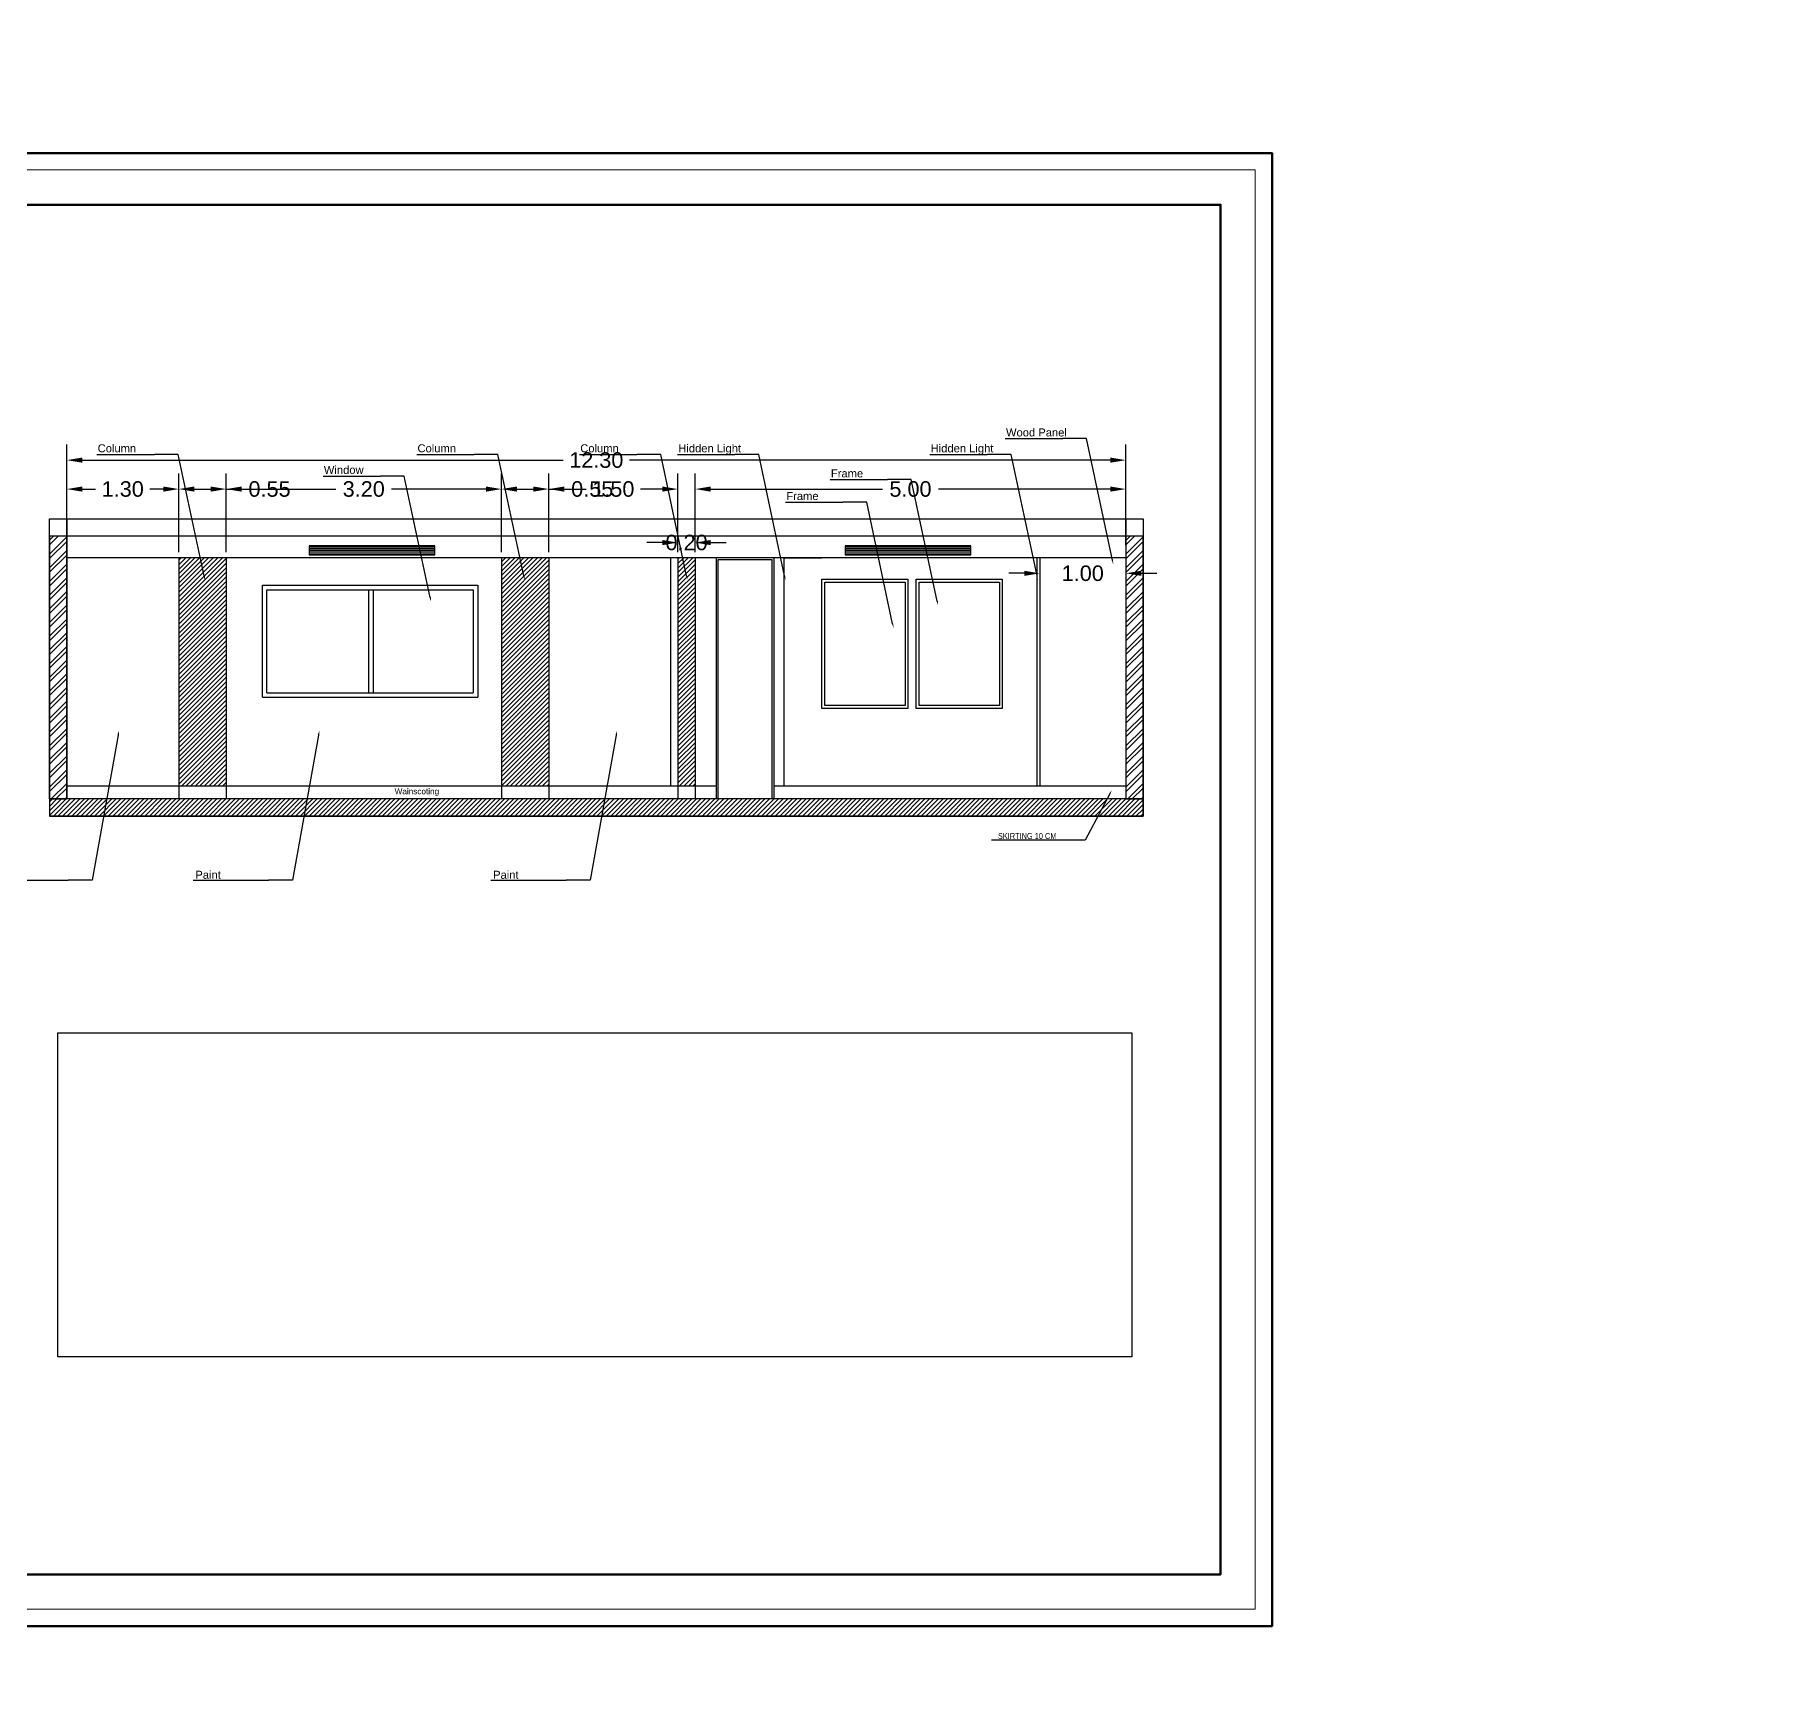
# Model space of a CAD drawing. Header units: inches. Extents: x -279 to 561, y -345 to 342.
# Drawn here: x -217.12 to -196.82, y -290.89 to -271.71 of the extents above; entities that cross this region are included whole.
import ezdxf
from ezdxf import colors
from ezdxf.entities.mleader import LeaderData, LeaderLine
from ezdxf.math import Vec2, Vec3

# ---------------------------------------------------------------- set-up
doc = ezdxf.new("R2010")
doc.units = ezdxf.units.IN
doc.header["$LTSCALE"] = 0.5
doc.header["$MEASUREMENT"] = 0
doc.layers.add('.', color=14, linetype='Continuous', lineweight=9)
doc.layers.add('G-ANNO-HLIN', color=5, linetype='Continuous', lineweight=50)
for name, color, linetype in [('CADER', 7, 'Continuous'), ('model', 250, 'Continuous'), ('S-DIM', 7, 'Continuous'), ('TEXT', 3, 'Continuous')]:
    doc.layers.add(name, color=color, linetype=linetype)
doc.styles.get("Standard").update_dxf_attribs({"font": 'arial.ttf'})
doc.dimstyles.get("Standard").update_dxf_attribs({"dimtxt": 0.18, "dimasz": 0.18, "dimexe": 0.18, "dimexo": 0.0625, "dimgap": 0.09, "dimtad": 0, "dimtih": 1, "dimtoh": 1, "dimzin": 0, "dimdsep": 46, "dimtxsty": 'Standard', "dimcen": 0.09, "dimadec": 0, "dimazin": 0, "dimtfac": 1, "dimtofl": 0, "dimtmove": 0, "dimatfit": 3, "dimfxl": 1, "dimtolj": 1, "dimtzin": 0, "dimarcsym": 0})
picture_1 = doc.add_image_def('image41.jpg', size_in_pixel=(3840, 1158))
pattern_1 = [(45, (-0.03499, 1.773815), (-0.0265165043, 0.0265165043), [])]

# ---------------------------------------------------------------- blocks, each defined once
blk = doc.blocks.new('*D875')
at = {"layer": 'Defpoints', "color": 0, "transparency": 16777216}
for p in [(-204.452, -276.647), (-216.748, -277.33), (-204.452, -277.33)]:
    blk.add_point(p, dxfattribs=at)
at = {"layer": 'model', "color": 0, "lineweight": -2, "transparency": 16777216}
for p, q in [((-216.748, -277.267), (-216.748, -276.467)), ((-204.452, -277.267), (-204.452, -276.467)), ((-216.568, -276.647), (-210.985, -276.647)), ((-204.632, -276.647), (-210.215, -276.647))]:
    blk.add_line(p, q, dxfattribs=at)
at = {"layer": 'model', "color": 0, "transparency": 16777216}
for points in [[(-216.568, -276.617), (-216.568, -276.677), (-216.748, -276.647)], [(-204.632, -276.617), (-204.632, -276.677), (-204.452, -276.647)]]:
    blk.add_solid(points, dxfattribs=at)
at = {"layer": 'model', "color": 0, "transparency": 16777216, "insert": (-210.6, -276.647), "char_height": 0.18, "attachment_point": 5}
blk.add_mtext('\\A1;12.30', dxfattribs=at)
blk = doc.blocks.new('*D877')
at = {"layer": 'Defpoints', "color": 0, "transparency": 16777216}
for p in [(-209.652, -277.604), (-209.652, -277.78), (-209.452, -277.78)]:
    blk.add_point(p, dxfattribs=at)
at = {"layer": 'model', "color": 0, "lineweight": -2, "transparency": 16777216}
for p, q in [((-209.652, -277.717), (-209.652, -277.424)), ((-209.452, -277.717), (-209.452, -277.424)), ((-209.832, -277.604), (-210.012, -277.604)), ((-209.272, -277.604), (-209.092, -277.604))]:
    blk.add_line(p, q, dxfattribs=at)
at = {"layer": 'model', "color": 0, "transparency": 16777216}
for points in [[(-209.832, -277.574), (-209.832, -277.634), (-209.652, -277.604)], [(-209.272, -277.574), (-209.272, -277.634), (-209.452, -277.604)]]:
    blk.add_solid(points, dxfattribs=at)
at = {"layer": 'model', "color": 0, "transparency": 16777216, "insert": (-209.552, -277.604), "char_height": 0.18, "attachment_point": 5}
blk.add_mtext('\\A1;0.20', dxfattribs=at)
blk = doc.blocks.new('*D874')
at = {"layer": 'Defpoints', "color": 0, "transparency": 16777216}
for p in [(-215.448, -276.983), (-216.748, -277.698), (-215.448, -277.698)]:
    blk.add_point(p, dxfattribs=at)
at = {"layer": 'model', "color": 0, "lineweight": -2, "transparency": 16777216}
for p, q in [((-216.748, -277.636), (-216.748, -276.803)), ((-215.448, -277.636), (-215.448, -276.803)), ((-216.568, -276.983), (-216.413, -276.983)), ((-215.628, -276.983), (-215.783, -276.983))]:
    blk.add_line(p, q, dxfattribs=at)
at = {"layer": 'model', "color": 0, "transparency": 16777216}
for points in [[(-216.568, -276.953), (-216.568, -277.013), (-216.748, -276.983)], [(-215.628, -276.953), (-215.628, -277.013), (-215.448, -276.983)]]:
    blk.add_solid(points, dxfattribs=at)
at = {"layer": 'model', "color": 0, "transparency": 16777216, "insert": (-216.098, -276.983), "char_height": 0.18, "attachment_point": 5}
blk.add_mtext('\\A1;1.30', dxfattribs=at)
blk = doc.blocks.new('*D878')
at = {"layer": 'Defpoints', "color": 0, "transparency": 16777216}
for p in [(-214.898, -276.983), (-215.448, -277.78), (-214.898, -277.78)]:
    blk.add_point(p, dxfattribs=at)
at = {"layer": 'model', "color": 0, "lineweight": -2, "transparency": 16777216}
for p, q in [((-215.448, -277.717), (-215.448, -276.803)), ((-214.898, -277.717), (-214.898, -276.803)), ((-215.268, -276.983), (-215.078, -276.983)), ((-214.898, -276.983), (-214.718, -276.983))]:
    blk.add_line(p, q, dxfattribs=at)
at = {"layer": 'model', "color": 0, "transparency": 16777216}
for points in [[(-215.268, -276.953), (-215.268, -277.013), (-215.448, -276.983)], [(-215.078, -276.953), (-215.078, -277.013), (-214.898, -276.983)]]:
    blk.add_solid(points, dxfattribs=at)
at = {"layer": 'model', "color": 0, "transparency": 16777216, "insert": (-214.394, -276.983), "char_height": 0.18, "attachment_point": 5}
blk.add_mtext('\\A1;0.55', dxfattribs=at)
blk = doc.blocks.new('*D879')
at = {"layer": 'Defpoints', "color": 0, "transparency": 16777216}
for p in [(-211.702, -276.983), (-214.898, -277.78), (-211.702, -277.78)]:
    blk.add_point(p, dxfattribs=at)
at = {"layer": 'model', "color": 0, "lineweight": -2, "transparency": 16777216}
for p, q in [((-214.898, -277.717), (-214.898, -276.803)), ((-211.702, -277.717), (-211.702, -276.803)), ((-214.718, -276.983), (-213.623, -276.983)), ((-211.882, -276.983), (-212.977, -276.983))]:
    blk.add_line(p, q, dxfattribs=at)
at = {"layer": 'model', "color": 0, "transparency": 16777216}
for points in [[(-214.718, -276.953), (-214.718, -277.013), (-214.898, -276.983)], [(-211.882, -276.953), (-211.882, -277.013), (-211.702, -276.983)]]:
    blk.add_solid(points, dxfattribs=at)
at = {"layer": 'model', "color": 0, "transparency": 16777216, "insert": (-213.3, -276.983), "char_height": 0.18, "attachment_point": 5}
blk.add_mtext('\\A1;3.20', dxfattribs=at)
blk = doc.blocks.new('*D880')
at = {"layer": 'Defpoints', "color": 0, "transparency": 16777216}
for p in [(-211.152, -276.983), (-211.702, -277.78), (-211.152, -277.78)]:
    blk.add_point(p, dxfattribs=at)
at = {"layer": 'model', "color": 0, "lineweight": -2, "transparency": 16777216}
for p, q in [((-211.702, -277.717), (-211.702, -276.803)), ((-211.152, -277.717), (-211.152, -276.803)), ((-211.522, -276.983), (-211.332, -276.983)), ((-211.152, -276.983), (-210.972, -276.983))]:
    blk.add_line(p, q, dxfattribs=at)
at = {"layer": 'model', "color": 0, "transparency": 16777216}
for points in [[(-211.522, -276.953), (-211.522, -277.013), (-211.702, -276.983)], [(-211.332, -276.953), (-211.332, -277.013), (-211.152, -276.983)]]:
    blk.add_solid(points, dxfattribs=at)
at = {"layer": 'model', "color": 0, "transparency": 16777216, "insert": (-210.647, -276.983), "char_height": 0.18, "attachment_point": 5}
blk.add_mtext('\\A1;0.55', dxfattribs=at)
blk = doc.blocks.new('*D881')
at = {"layer": 'Defpoints', "color": 0, "transparency": 16777216}
for p in [(-209.652, -276.983), (-211.152, -277.78), (-209.652, -277.78)]:
    blk.add_point(p, dxfattribs=at)
at = {"layer": 'model', "color": 0, "lineweight": -2, "transparency": 16777216}
for p, q in [((-211.152, -277.717), (-211.152, -276.803)), ((-209.652, -277.717), (-209.652, -276.803)), ((-210.972, -276.983), (-210.717, -276.983)), ((-209.832, -276.983), (-210.087, -276.983))]:
    blk.add_line(p, q, dxfattribs=at)
at = {"layer": 'model', "color": 0, "transparency": 16777216}
for points in [[(-210.972, -276.953), (-210.972, -277.013), (-211.152, -276.983)], [(-209.832, -276.953), (-209.832, -277.013), (-209.652, -276.983)]]:
    blk.add_solid(points, dxfattribs=at)
at = {"layer": 'model', "color": 0, "transparency": 16777216, "insert": (-210.402, -276.983), "char_height": 0.18, "attachment_point": 5}
blk.add_mtext('\\A1;1.50', dxfattribs=at)
blk = doc.blocks.new('*D882')
at = {"layer": 'Defpoints', "color": 0, "transparency": 16777216}
for p in [(-204.452, -276.983), (-209.452, -277.78), (-204.452, -277.698)]:
    blk.add_point(p, dxfattribs=at)
at = {"layer": 'model', "color": 0, "lineweight": -2, "transparency": 16777216}
for p, q in [((-209.452, -277.717), (-209.452, -276.803)), ((-204.452, -277.636), (-204.452, -276.803)), ((-209.272, -276.983), (-207.275, -276.983)), ((-204.632, -276.983), (-206.628, -276.983))]:
    blk.add_line(p, q, dxfattribs=at)
at = {"layer": 'model', "color": 0, "transparency": 16777216}
for points in [[(-209.272, -276.953), (-209.272, -277.013), (-209.452, -276.983)], [(-204.632, -276.953), (-204.632, -277.013), (-204.452, -276.983)]]:
    blk.add_solid(points, dxfattribs=at)
at = {"layer": 'model', "color": 0, "transparency": 16777216, "insert": (-206.952, -276.983), "char_height": 0.18, "attachment_point": 5}
blk.add_mtext('\\A1;5.00', dxfattribs=at)
blk = doc.blocks.new('*D883')
at = {"layer": 'Defpoints', "color": 0, "transparency": 16777216}
for p in [(-205.452, -277.78), (-204.452, -277.78), (-205.452, -277.961)]:
    blk.add_point(p, dxfattribs=at)
at = {"layer": 'model', "color": 0, "lineweight": -2, "transparency": 16777216}
for p, q in [((-205.452, -277.842), (-205.452, -278.141)), ((-204.452, -277.842), (-204.452, -278.141)), ((-205.632, -277.961), (-205.812, -277.961)), ((-204.272, -277.961), (-204.092, -277.961))]:
    blk.add_line(p, q, dxfattribs=at)
at = {"layer": 'model', "color": 0, "transparency": 16777216}
for points in [[(-205.632, -277.931), (-205.632, -277.991), (-205.452, -277.961)], [(-204.272, -277.931), (-204.272, -277.991), (-204.452, -277.961)]]:
    blk.add_solid(points, dxfattribs=at)
at = {"layer": 'model', "color": 0, "transparency": 16777216, "insert": (-204.952, -277.961), "char_height": 0.18, "attachment_point": 5}
blk.add_mtext('\\A1;1.00', dxfattribs=at)
blk = doc.blocks.new('*D1071')
at = {"color": 0, "linetype": 'ByBlock', "lineweight": -2, "transparency": 16777216}
for p, q in [((558.652, 342.279), (558.652, 342.473)), ((560.652, 342.279), (560.652, 342.473)), ((558.832, 342.293), (559.172, 342.293)), ((560.472, 342.293), (560.132, 342.293))]:
    blk.add_line(p, q, dxfattribs=at)
at = {"color": 0, "linetype": 'ByBlock', "transparency": 16777216}
for points in [[(558.832, 342.323), (558.832, 342.263), (558.652, 342.293)], [(560.472, 342.323), (560.472, 342.263), (560.652, 342.293)]]:
    blk.add_solid(points, dxfattribs=at)
at = {"layer": 'Defpoints', "color": 0, "linetype": 'ByBlock', "transparency": 16777216}
for p in [(558.652, 342.216), (560.652, 342.293), (560.652, 342.216)]:
    blk.add_point(p, dxfattribs=at)
at = {"layer": 'Defpoints', "color": 0, "ltscale": 0.5, "transparency": 16777216}
for p in [(-209.5, -305.36), (-209.5, -305.81), (-209.5, -305.81)]:
    blk.add_point(p, dxfattribs=at)
at = {"layer": 'S-DIM', "color": 0, "lineweight": -2, "ltscale": 0.5, "transparency": 16777216}
for p, q in [((-209.5, -305.18), (-209.5, -305)), ((-209.563, -305.36), (-209.68, -305.36)), ((-209.563, -305.81), (-209.68, -305.81)), ((-209.5, -305.99), (-209.5, -306.17))]:
    blk.add_line(p, q, dxfattribs=at)
at = {"layer": 'S-DIM', "color": 0, "ltscale": 0.5, "transparency": 16777216}
for points in [[(-209.53, -305.18), (-209.47, -305.18), (-209.5, -305.36)], [(-209.53, -305.99), (-209.47, -305.99), (-209.5, -305.81)]]:
    blk.add_solid(points, dxfattribs=at)
at = {"color": 0, "linetype": 'ByBlock', "transparency": 16777216, "insert": (559.652, 342.293), "char_height": 0.18, "attachment_point": 5}
blk.add_mtext('\\A1;2.0000', dxfattribs=at)
at = {"layer": 'S-DIM', "color": 0, "ltscale": 0.5, "transparency": 16777216, "insert": (-209.5, -305.585), "char_height": 0.18, "attachment_point": 5}
blk.add_mtext('\\A1;0.45', dxfattribs=at)

msp = doc.modelspace()

# ---------------------------------------------------------------- hatches: boundary and pattern name
at = {"layer": '.'}
h = msp.add_hatch(dxfattribs=at)
h.set_pattern_fill('ANSI31', color=0, scale=0.3)
h.set_pattern_definition(pattern_1)
h.paths.add_polyline_path([(-225.73, -277.33), (-225.687, -277.53), (-219.518, -277.53), (-219.561, -277.33)])
h.paths.add_polyline_path([(-218.379, -277.53), (-218.422, -277.33), (-219.561, -277.33), (-219.518, -277.53)])
h.paths.add_polyline_path([(-218.422, -277.33), (-218.379, -277.53), (-218.059, -277.53), (-218.059, -277.33)])
h.paths.add_polyline_path([(-225.687, -277.53), (-225.73, -277.33), (-226.059, -277.33), (-226.259, -277.33), (-226.259, -277.53), (-226.059, -277.53)])
h.paths.add_polyline_path([(-226.259, -280.58), (-226.259, -280.78), (-226.059, -280.78), (-221.796, -280.78), (-221.754, -280.58)])
h.paths.add_polyline_path([(-220.636, -280.78), (-220.593, -280.58), (-221.754, -280.58), (-221.796, -280.78)])
h.paths.add_polyline_path([(-220.593, -280.58), (-220.636, -280.78), (-218.315, -280.78), (-218.207, -280.58)])
h.paths.add_polyline_path([(-218.059, -280.78), (-218.059, -280.58), (-218.207, -280.58), (-218.315, -280.78)])
h.paths.add_polyline_path([(-224.438, -280.692), (-223.859, -280.692), (-223.859, -280.321), (-224.438, -280.321)], flags=9)
h.paths.add_polyline_path([(-222.348, -276.998), (-221.769, -276.998), (-221.769, -276.627), (-222.348, -276.627)], flags=9)
h.paths.add_polyline_path([(-224.498, -280.272), (-223.919, -280.272), (-223.919, -279.901), (-224.498, -279.901)], flags=9)
h.paths.add_polyline_path([(-219.339, -278.771), (-218.76, -278.771), (-218.76, -278.4), (-219.339, -278.4)], flags=9)
h.paths.add_polyline_path([(-219.099, -279.117), (-218.519, -279.117), (-218.519, -278.746), (-219.099, -278.746)], flags=9)
h.paths.add_polyline_path([(-223.861, -277.177), (-223.281, -277.177), (-223.281, -276.806), (-223.861, -276.806)], flags=9)
h.paths.add_polyline_path([(-225.757, -277.333), (-225.177, -277.333), (-225.177, -276.963), (-225.757, -276.963)], flags=9)
h.paths.add_polyline_path([(-222.504, -279.167), (-221.925, -279.167), (-221.925, -278.796), (-222.504, -278.796)], flags=9)
h.paths.add_polyline_path([(-223.711, -280.042), (-223.131, -280.042), (-223.131, -279.671), (-223.711, -279.671)], flags=9)
h.paths.add_polyline_path([(-226.252, -278.563), (-225.672, -278.563), (-225.672, -278.193), (-226.252, -278.193)], flags=9)
h.paths.add_polyline_path([(-224.06, -278.873), (-223.48, -278.873), (-223.48, -278.502), (-224.06, -278.502)], flags=9)
h.paths.add_polyline_path([(-223.415, -279.184), (-222.835, -279.184), (-222.835, -278.814), (-223.415, -278.814)], flags=9)
h.paths.add_polyline_path([(-222.876, -278.597), (-222.296, -278.597), (-222.296, -278.226), (-222.876, -278.226)], flags=9)
h.paths.add_polyline_path([(-223.784, -278.09), (-223.204, -278.09), (-223.204, -277.719), (-223.784, -277.719)], flags=9)
h.paths.add_polyline_path([(-226.148, -278.95), (-225.568, -278.95), (-225.568, -278.579), (-226.148, -278.579)], flags=9)
h.paths.add_polyline_path([(-219.277, -277.337), (-218.697, -277.337), (-218.697, -276.966), (-219.277, -276.966)], flags=9)
h.paths.add_polyline_path([(-220.789, -277.337), (-220.21, -277.337), (-220.21, -276.966), (-220.789, -276.966)], flags=9)
h.paths.add_polyline_path([(-223.261, -277.333), (-222.682, -277.333), (-222.682, -276.963), (-223.261, -276.963)], flags=9)
h.paths.add_polyline_path([(-219.86, -277.178), (-219.281, -277.178), (-219.281, -276.807), (-219.86, -276.807)], flags=9)
h.paths.add_polyline_path([(-225.502, -278.146), (-224.922, -278.146), (-224.922, -277.775), (-225.502, -277.775)], flags=9)
h.paths.add_polyline_path([(-210.967, -276.834), (-210.248, -276.834), (-210.248, -276.463), (-210.967, -276.463)], flags=9)
h.paths.add_polyline_path([(-209.84, -277.791), (-209.261, -277.791), (-209.261, -277.42), (-209.84, -277.42)], flags=9)
h.paths.add_polyline_path([(-216.396, -277.17), (-215.816, -277.17), (-215.816, -276.799), (-216.396, -276.799)], flags=9)
h.paths.add_polyline_path([(-214.684, -277.17), (-214.104, -277.17), (-214.104, -276.799), (-214.684, -276.799)], flags=9)
h.paths.add_polyline_path([(-213.589, -277.17), (-213.01, -277.17), (-213.01, -276.799), (-213.589, -276.799)], flags=9)
h.paths.add_polyline_path([(-210.937, -277.17), (-210.358, -277.17), (-210.358, -276.799), (-210.937, -276.799)], flags=9)
h.paths.add_polyline_path([(-210.699, -277.17), (-210.12, -277.17), (-210.12, -276.799), (-210.699, -276.799)], flags=9)
h.paths.add_polyline_path([(-207.91, -276.898), (-207.489, -276.898), (-207.489, -276.707), (-207.91, -276.707)], flags=9)
h.paths.add_polyline_path([(-215.29, -276.607), (-214.948, -276.607), (-214.948, -276.415), (-215.29, -276.415)], flags=9)
h.paths.add_polyline_path([(-211.832, -281.557), (-211.489, -281.557), (-211.489, -281.366), (-211.832, -281.366)], flags=9)
h.paths.add_polyline_path([(-209.682, -276.607), (-208.906, -276.607), (-208.906, -276.415), (-209.682, -276.415)], flags=9)
h.paths.add_polyline_path([(-206.752, -276.607), (-205.977, -276.607), (-205.977, -276.415), (-206.752, -276.415)], flags=9)
h.paths.add_polyline_path([(-205.868, -276.422), (-205.115, -276.422), (-205.115, -276.231), (-205.868, -276.231)], flags=9)
h.paths.add_polyline_path([(-216.422, -276.607), (-216.08, -276.607), (-216.08, -276.415), (-216.422, -276.415)], flags=9)
h.paths.add_polyline_path([(-219.536, -276.666), (-219.093, -276.666), (-219.093, -276.474), (-219.536, -276.474)], flags=9)
h.paths.add_polyline_path([(-226.85, -276.639), (-226.407, -276.639), (-226.407, -276.447), (-226.85, -276.447)], flags=9)
h.paths.add_polyline_path([(-221.782, -281.662), (-221.009, -281.662), (-221.009, -281.508), (-221.782, -281.508)], flags=9)
h.paths.add_polyline_path([(-220.626, -276.898), (-220.205, -276.898), (-220.205, -276.707), (-220.626, -276.707)], flags=9)
h.paths.add_polyline_path([(-222.917, -281.534), (-222.208, -281.534), (-222.208, -281.38), (-222.917, -281.38)], flags=9)
h.paths.add_polyline_path([(-224.047, -280.563), (-223.497, -280.563), (-223.497, -280.423), (-224.047, -280.423)], flags=9)
h.paths.add_polyline_path([(-224.148, -279.1), (-223.481, -279.1), (-223.481, -278.908), (-224.148, -278.908)], flags=9)
h = msp.add_hatch(dxfattribs=at)
h.set_pattern_fill('ANSI32', color=0, scale=0.3)
h.set_pattern_definition([(45, (-12.53192, 1.77382), (-0.079549513, 0.079549513), []), (45, (-12.47889, 1.77382), (-0.079549513, 0.079549513), [])])
h.paths.add_polyline_path([(-216.748, -277.53), (-216.948, -277.53), (-216.948, -280.58), (-216.748, -280.58)])
h = msp.add_hatch(dxfattribs=at)
h.set_pattern_fill('ANSI32', color=0, scale=0.3)
h.set_pattern_definition([(45, (-0.03499, 1.77382), (-0.079549513, 0.079549513), []), (45, (0.01804, 1.77382), (-0.079549513, 0.079549513), [])])
h.paths.add_polyline_path([(-204.252, -277.53), (-204.452, -277.53), (-204.452, -280.58), (-204.252, -280.58)])
at = {"layer": '.', "true_color": 0xcd6928}
h = msp.add_hatch(dxfattribs=at)
h.set_pattern_fill('ANSI31', color=32, scale=0.3)
h.set_pattern_definition(pattern_1)
h.paths.add_polyline_path([(-209.452, -277.78), (-209.652, -277.78), (-209.652, -280.43), (-209.452, -280.43)])
h.paths.add_polyline_path([(-211.152, -277.78), (-211.702, -277.78), (-211.702, -280.43), (-211.152, -280.43)])
h.paths.add_polyline_path([(-214.898, -277.78), (-215.448, -277.78), (-215.448, -280.43), (-214.898, -280.43)])
at = {"layer": '.'}
h = msp.add_hatch(dxfattribs=at)
h.set_pattern_fill('ANSI31', color=0, scale=0.3)
h.set_pattern_definition([(45, (-0.03499, 2.485167), (-0.0265165043, 0.0265165043), [])])
h.paths.add_polyline_path([(-216.948, -280.58), (-216.948, -280.78), (-204.252, -280.78), (-204.252, -280.58)])

# ---------------------------------------------------------------- linework, layer by layer
for p, q in [((-216.948, -277.53), (-216.948, -277.33)), ((-216.948, -277.33), (-216.748, -277.33)), ((-216.748, -277.33), (-216.748, -280.58)), ((-216.748, -277.33), (-204.252, -277.33)), ((-216.748, -277.33), (-216.748, -280.58)), ((-216.748, -277.33), (-212.452, -277.33)), ((-204.452, -277.33), (-204.452, -280.58)), ((-204.252, -277.33), (-204.252, -280.58)), ((-216.948, -280.58), (-216.948, -277.53)), ((-204.452, -277.53), (-216.748, -277.53)), ((-211.748, -277.78), (-216.748, -277.78)), ((-215.448, -277.78), (-215.448, -280.58)), ((-214.898, -277.78), (-214.898, -280.58)), ((-213.932, -277.653), (-212.474, -277.653)), ((-213.932, -277.673), (-212.474, -277.673)), ((-213.932, -277.693), (-212.474, -277.693)), ((-213.932, -277.713), (-212.474, -277.713)), ((-213.932, -277.713), (-212.474, -277.713)), ((-213.932, -277.733), (-212.474, -277.733)), ((-213.932, -277.733), (-212.474, -277.733)), ((-204.452, -277.78), (-211.748, -277.78)), ((-211.702, -277.78), (-211.702, -280.58)), ((-211.152, -277.78), (-211.152, -280.58)), ((-209.737, -277.78), (-209.737, -280.43)), ((-209.652, -277.78), (-209.652, -280.58)), ((-209.452, -277.78), (-209.452, -280.58)), ((-209.203, -280.58), (-209.203, -277.78)), ((-209.183, -280.58), (-209.183, -277.8)), ((-209.183, -277.8), (-208.556, -277.8)), ((-208.556, -280.58), (-208.556, -277.8)), ((-208.536, -280.58), (-208.536, -277.78)), ((-208.423, -277.78), (-208.423, -280.43)), ((-208.423, -277.78), (-207.981, -277.78)), ((-207.71, -277.653), (-206.252, -277.653)), ((-207.71, -277.673), (-206.252, -277.673)), ((-207.71, -277.693), (-206.252, -277.693)), ((-207.71, -277.713), (-206.252, -277.713)), ((-207.71, -277.713), (-206.252, -277.713)), ((-207.71, -277.733), (-206.252, -277.733)), ((-207.71, -277.733), (-206.252, -277.733)), ((-205.485, -277.78), (-205.485, -280.43)), ((-205.452, -277.78), (-205.452, -280.43)), ((-214.477, -279.4), (-214.477, -278.1)), ((-214.477, -278.1), (-211.977, -278.1)), ((-214.426, -279.349), (-214.426, -278.151)), ((-214.426, -278.151), (-212.028, -278.151)), ((-213.243, -278.151), (-213.243, -279.349)), ((-213.192, -278.151), (-213.192, -279.349)), ((-212.028, -278.151), (-212.028, -279.349)), ((-211.977, -278.1), (-211.977, -279.4)), ((-214.477, -279.4), (-211.977, -279.4)), ((-214.426, -279.349), (-212.028, -279.349)), ((-211.977, -279.379), (-211.977, -279.4)), ((-215.448, -280.43), (-216.748, -280.43)), ((-211.152, -280.43), (-215.448, -280.43)), ((-209.452, -280.43), (-211.152, -280.43)), ((-209.203, -280.43), (-209.452, -280.43)), ((-204.452, -280.43), (-208.536, -280.43)), ((-204.252, -280.58), (-216.948, -280.58)), ((-216.948, -280.58), (-216.948, -280.78)), ((-204.252, -280.58), (-204.252, -280.78)), ((-204.452, -280.78), (-216.948, -280.78)), ((-216.948, -280.78), (-216.748, -280.78)), ((-204.252, -280.78), (-204.452, -280.78))]:
    msp.add_line(p, q)
for points in [[(-216.748, -277.53), (-216.948, -277.53), (-216.948, -280.58), (-216.748, -280.58)], [(-212.474, -277.64), (-213.932, -277.64), (-213.932, -277.746), (-212.474, -277.746)], [(-206.252, -277.64), (-207.71, -277.64), (-207.71, -277.746), (-206.252, -277.746)], [(-204.252, -277.53), (-204.452, -277.53), (-204.452, -280.58), (-204.252, -280.58)], [(-207.981, -279.529), (-207.981, -278.029), (-206.981, -278.029), (-206.981, -279.529)], [(-206.886, -279.529), (-206.886, -278.029), (-205.886, -278.029), (-205.886, -279.529)], [(-207.948, -279.496), (-207.948, -278.062), (-207.015, -278.062), (-207.015, -279.496)], [(-206.853, -279.496), (-206.853, -278.062), (-205.92, -278.062), (-205.92, -279.496)], [(-216.948, -280.78), (-204.252, -280.78), (-204.252, -280.58), (-216.948, -280.58)]]:
    msp.add_lwpolyline(points, close=True)
at = {"layer": 'CADER', "lineweight": 18}
for points in [[(-228.456, -273.082), (-202.753, -273.082), (-202.753, -290.181), (-228.456, -290.181)], [(-228.26, -273.278), (-202.949, -273.278), (-202.949, -289.985), (-228.26, -289.985)]]:
    msp.add_lwpolyline(points, close=True, dxfattribs=at)
at = {"layer": 'G-ANNO-HLIN', "color": 0}
for points in [[(-228.456, -273.082), (-202.753, -273.082), (-202.753, -290.181), (-228.456, -290.181)], [(-227.856, -273.682), (-203.352, -273.682), (-203.352, -289.582), (-227.856, -289.582)]]:
    msp.add_lwpolyline(points, close=True, dxfattribs=at)
at = {"layer": 'TEXT', "color": 7, "linetype": 'ByBlock', "lineweight": -2, "ltscale": 8e-05}
for p, q in [((-204.91, -276.397), (-205.185, -276.397)), ((-215.455, -276.581), (-215.731, -276.581)), ((-211.742, -276.581), (-212.018, -276.581)), ((-209.852, -276.581), (-210.128, -276.581)), ((-208.714, -276.581), (-208.99, -276.581)), ((-205.784, -276.581), (-206.06, -276.581)), ((-212.829, -276.832), (-213.105, -276.832)), ((-206.943, -276.873), (-207.218, -276.873)), ((-207.46, -277.136), (-207.736, -277.136)), ((-216.454, -281.522), (-216.73, -281.522)), ((-214.128, -281.522), (-214.404, -281.522)), ((-210.672, -281.522), (-210.948, -281.522))]:
    msp.add_line(p, q, dxfattribs=at)
for points in [[(-205.853, -276.397), (-205.185, -276.397)], [(-204.608, -277.807), (-204.91, -276.397)], [(-216.398, -276.581), (-215.731, -276.581)], [(-215.154, -277.991), (-215.455, -276.581)], [(-212.685, -276.581), (-212.018, -276.581)], [(-211.44, -277.991), (-211.742, -276.581)], [(-210.796, -276.581), (-210.128, -276.581)], [(-209.551, -277.991), (-209.852, -276.581)], [(-209.658, -276.581), (-208.99, -276.581)], [(-208.413, -277.991), (-208.714, -276.581)], [(-206.728, -276.581), (-206.06, -276.581)], [(-205.483, -277.991), (-205.784, -276.581)], [(-213.772, -276.832), (-213.105, -276.832)], [(-212.528, -278.242), (-212.829, -276.832)], [(-207.886, -276.873), (-207.218, -276.873)], [(-206.641, -278.283), (-206.943, -276.873)], [(-208.403, -277.136), (-207.736, -277.136)], [(-207.159, -278.546), (-207.46, -277.136)]]:
    msp.add_lwpolyline(points, dxfattribs=at)
at = {"layer": 'TEXT', "color": 7, "linetype": 'ByBlock', "lineweight": -2, "ltscale": 8e-05, "elevation": 0}
for points in [[(-216.151, -279.84), (-216.454, -281.522)], [(-213.826, -279.84), (-214.128, -281.522)], [(-210.369, -279.84), (-210.672, -281.522)], [(-217.608, -281.522), (-216.73, -281.522)], [(-215.282, -281.522), (-214.404, -281.522)], [(-211.826, -281.522), (-210.948, -281.522)]]:
    msp.add_lwpolyline(points, dxfattribs=at)
at = {"layer": 'TEXT', "color": 7, "lineweight": 15, "ltscale": 8e-05}
for points in [[(-204.616, -277.809), (-204.598, -277.856), (-204.6, -277.806)], [(-215.162, -277.993), (-215.143, -278.04), (-215.145, -277.99)], [(-211.449, -277.993), (-211.43, -278.04), (-211.432, -277.99)], [(-209.559, -277.993), (-209.541, -278.04), (-209.543, -277.99)], [(-208.421, -277.993), (-208.402, -278.04), (-208.405, -277.99)], [(-205.491, -277.993), (-205.473, -278.04), (-205.475, -277.99)], [(-212.536, -278.244), (-212.517, -278.291), (-212.52, -278.24)], [(-206.649, -278.285), (-206.631, -278.332), (-206.633, -278.281)], [(-207.167, -278.547), (-207.148, -278.594), (-207.151, -278.544)], [(-216.16, -279.838), (-216.143, -279.79), (-216.143, -279.841)], [(-213.834, -279.838), (-213.817, -279.79), (-213.817, -279.841)], [(-210.377, -279.838), (-210.36, -279.79), (-210.361, -279.841)]]:
    msp.add_solid(points, dxfattribs=at)

# ---------------------------------------------------------------- texts
at = {"attachment_point": 1}
for s, width, gutter_width, insert, char_height in [('Wood Panel', 1.05778, 0.465, (-205.843, -276.279), 0.0929), ('Column', 1.05778, 0.465, (-216.389, -276.463), 0.0929), ('Column', 1.05778, 0.465, (-212.676, -276.463), 0.0929), ('Column', 1.05778, 0.465, (-210.786, -276.463), 0.0929), ('Hidden Light', 1.05778, 0.465, (-209.648, -276.463), 0.09292), ('Hidden Light', 1.05778, 0.465, (-206.718, -276.463), 0.09292), ('Window', 1.05778, 0.465, (-213.763, -276.714), 0.0929), ('Frame', 1.05778, 0.465, (-207.876, -276.754), 0.0929), ('Frame', 1.05778, 0.465, (-208.394, -277.017), 0.0929), ('Wainscoting', 0.7729, 0.339, (-212.941, -280.458), 0.06789), ('Paint', 1.05778, 0.465, (-215.255, -281.414), 0.0929), ('Paint', 1.05778, 0.465, (-211.798, -281.414), 0.0929)]:
    msp.add_mtext_dynamic_manual_height_columns(s, width=width, gutter_width=gutter_width, heights=[0], dxfattribs=dict(at, insert=insert, char_height=char_height))

# ---------------------------------------------------------------- dimensions: what is measured, and where the dimension line sits
at = {"layer": 'model'}
for base, p1, p2, picture, middle in [((-204.452, -276.647), (-216.748, -277.33), (-204.452, -277.33), '*D875', (-210.6, -276.647)), ((-215.448, -276.983), (-216.748, -277.698), (-215.448, -277.698), '*D874', (-216.098, -276.983)), ((-214.898, -276.983), (-215.448, -277.78), (-214.898, -277.78), '*D878', (-214.394, -276.983)), ((-211.702, -276.983), (-214.898, -277.78), (-211.702, -277.78), '*D879', (-213.3, -276.983)), ((-211.152, -276.983), (-211.702, -277.78), (-211.152, -277.78), '*D880', (-210.647, -276.983)), ((-209.652, -276.983), (-211.152, -277.78), (-209.652, -277.78), '*D881', (-210.402, -276.983)), ((-204.452, -276.983), (-209.452, -277.78), (-204.452, -277.698), '*D882', (-206.952, -276.983)), ((-205.452, -277.961), (-204.452, -277.78), (-205.452, -277.78), '*D883', (-204.952, -277.961))]:
    dim = msp.add_linear_dim(base=base, p1=p1, p2=p2, dimstyle='Standard', dxfattribs=at)
    dim.commit()
    dim.dimension.update_dxf_attribs({"geometry": picture, "text_midpoint": middle})
dim = msp.add_linear_dim(base=(-209.652, -277.604), p1=(-209.452, -277.78), p2=(-209.652, -277.78), dimstyle='Standard', dxfattribs=at)
dim.commit()
dim.dimension.update_dxf_attribs({"geometry": '*D877', "text_midpoint": (-209.552, -277.604), "dimtype": 160})
at = {"layer": 'S-DIM', "ltscale": 0.5}
dim = msp.add_linear_dim(base=(-209.5, -305.81), p1=(-209.5, -305.36), p2=(-209.5, -305.81), angle=90, dimstyle='Standard', dxfattribs=at)
dim.commit()
dim.dimension.update_dxf_attribs({"geometry": '*D1071', "text_midpoint": (-209.5, -305.585)})

# ---------------------------------------------------------------- pictures from other files: only their frames are drawn
at = {"ltscale": 0.5}
image = msp.add_image(picture_1, insert=(-216.853, -287.057), size_in_units=(12.47, 3.761), dxfattribs=at)
image.dxf.flags = 7

# ---------------------------------------------------------------- leaders
at = {"layer": 'TEXT', "color": 7, "lineweight": 15, "ltscale": 8e-05}
ml = msp.add_multileader_mtext('Standard', dxfattribs=at)
ml.set_content('{\\fArial|b0|i0|c0|p34;\\W0.8;SKIRTING 10 CM}', color=7)
ml.set_leader_properties()
ml.build(insert=Vec2(0, 0))
ml.multileader.update_dxf_attribs({"text_right_attachment_type": 6, "dogleg_length": 0.2, "arrow_head_size": 0.05})
ctx = ml.context
ctx.base_point, ctx.char_height, ctx.arrow_head_size, ctx.landing_gap_size, ctx.plane_origin = Vec3(-205.993, -281.01), 0.07, 0.05, 0.09, Vec3(-206.108, -279.947)
ctx.right_attachment, ctx.text_align_type = 6, 1
notes = []
notes.append((ctx, [(0, (1, 1, 0), (-204.925, -281.059), (-1, 0), 0.276, [(0, [(-204.614, -280.477)], 0, [])])]))
ctx.mtext.insert, ctx.mtext.alignment, ctx.mtext.flow_direction = Vec3(-205.597, -280.975), 2, 5
for ctx, leaders in notes:
    for number, flags, end, landing, length, lines in leaders:
        leader = LeaderData()
        leader.index, (leader.has_last_leader_line, leader.has_dogleg_vector, leader.attachment_direction) = number, flags
        leader.last_leader_point, leader.dogleg_vector, leader.dogleg_length = Vec3(end), Vec3(landing), length
        for number, points, colour, breaks in lines:
            line = LeaderLine()
            line.index, line.vertices, line.color, line.breaks = number, Vec3.list(points), colors.encode_raw_color(colour), breaks
            leader.lines.append(line)
        ctx.leaders.append(leader)

doc.saveas('drawing.dxf')
